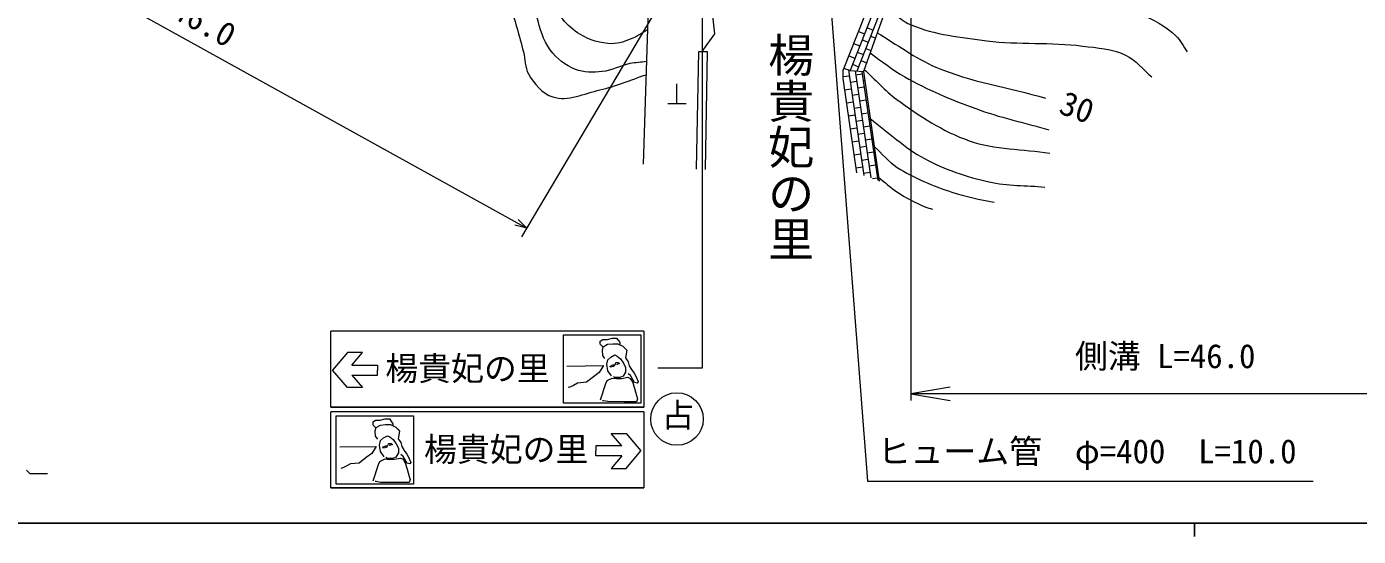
# Model space of a CAD drawing. Units: millimetres, scale not verified. Extents: x 40000 to 680000, y 20000 to 380000.
# Drawn here: x 179172 to 280476, y 204000 to 242792 of the extents above; entities that cross this region are included whole.
import ezdxf
from ezdxf.enums import TextEntityAlignment as Align

# ---------------------------------------------------------------- set-up
doc = ezdxf.new("R2010")
doc.units = ezdxf.units.MM
doc.header["$LTSCALE"] = 1000
for name, color, linetype, lineweight in [('M-STR-STRC', 7, 'Continuous', 13), ('M-TTL-BAND', 7, 'Continuous', 25), ('M-WORK', 1, 'Continuous', 13)]:
    doc.layers.add(name, color=color, linetype=linetype, lineweight=lineweight)
doc.styles.add('@ＭＳ ゴシック', font='')
doc.styles.add('ＭＳ ゴシック', font='')
doc.styles.get('@ＭＳ ゴシック').set_extended_font_data('@MS Gothic')
doc.styles.get('ＭＳ ゴシック').set_extended_font_data('MS Gothic')

# ---------------------------------------------------------------- blocks, each defined once
blk = doc.blocks.new('open_arrow')
at = {"color": 0, "linetype": 'Continuous', "lineweight": -2}
blk.add_lwpolyline([(7.5, 1.25), (0, 0), (7.5, -1.25)], dxfattribs=at)

msp = doc.modelspace()

# ---------------------------------------------------------------- linework, layer by layer
at = {"layer": 'M-STR-STRC'}
msp.add_circle((228642, 212929), 2000, dxfattribs=at)
at = {"layer": 'M-TTL-BAND'}
for p, q in [((40000, 205000), (579000, 205000)), ((268000, 205000), (268000, 204000))]:
    msp.add_line(p, q, dxfattribs=at)
at = {"layer": 'M-WORK'}
for p, q in [((164586, 256620), (217216, 227455)), ((230555, 250419), (230555, 216790)), ((246412, 249795), (242334, 239414)), ((246588, 249938), (242822, 239378)), ((246420, 249466), (246420, 214348)), ((229748, 248634), (216822, 226790)), ((244834, 248513), (241290, 239492)), ((245623, 249154), (241812, 239453)), ((231061, 246238), (231499, 242235)), ((240214, 246180), (243128, 208211)), ((226089, 232322), (226518, 245426)), ((231499, 242235), (230539, 240889)), ((242445, 242433), (242911, 242250)), ((243093, 242715), (243559, 242532)), ((242080, 241502), (242545, 241319)), ((242728, 241785), (243193, 241602)), ((243010, 241136), (243395, 240985)), ((243376, 242067), (243731, 241928)), ((230116, 231933), (230310, 240889)), ((230310, 240889), (230937, 240889)), ((230937, 240889), (230797, 231920)), ((241714, 240571), (242179, 240388)), ((242362, 240854), (242827, 240671)), ((242645, 240206), (243059, 240043)), ((241276, 238838), (241290, 239492)), ((241348, 239641), (241814, 239458)), ((241684, 239509), (242851, 231475)), ((241812, 239453), (242822, 239378)), ((241996, 239923), (242462, 239740)), ((242201, 239424), (243386, 231276)), ((242245, 239126), (242739, 239198)), ((242712, 239386), (243920, 231076)), ((242822, 239378), (244030, 231035)), ((228642, 236945), (228642, 238448)), ((242317, 231675), (241276, 238838)), ((241279, 238986), (241750, 239054)), ((241822, 238559), (242317, 238631)), ((242388, 238136), (242883, 238208)), ((242811, 238703), (242917, 238718)), ((241399, 237992), (241894, 238064)), ((241543, 237003), (242038, 237075)), ((241966, 237570), (242460, 237642)), ((242532, 237147), (243027, 237219)), ((242955, 237713), (243061, 237729)), ((227947, 236945), (229336, 236945)), ((241687, 236013), (242181, 236085)), ((242109, 236580), (242604, 236652)), ((242676, 236157), (243171, 236229)), ((243099, 236724), (243204, 236739)), ((241830, 235024), (242325, 235096)), ((242253, 235590), (242748, 235662)), ((242820, 235168), (243315, 235239)), ((243243, 235734), (243347, 235749)), ((241974, 234034), (242469, 234106)), ((242397, 234601), (242892, 234673)), ((242964, 234178), (243459, 234250)), ((243387, 234745), (243490, 234760)), ((242118, 233044), (242613, 233116)), ((242541, 233611), (243036, 233683)), ((243108, 233188), (243602, 233260)), ((243531, 233755), (243634, 233770)), ((242262, 232055), (242757, 232127)), ((242685, 232622), (243180, 232694)), ((243252, 232199), (243746, 232271)), ((243674, 232765), (243777, 232780)), ((242829, 231632), (243323, 231704)), ((243516, 231227), (243890, 231281)), ((243818, 231776), (243920, 231791)), ((217216, 227455), (216550, 228110)), ((217216, 227455), (216307, 227673)), ((202310, 213839), (202310, 219627)), ((226117, 219627), (202310, 219627)), ((220007, 214129), (220007, 219337)), ((222808, 218868), (222995, 218992)), ((222808, 218619), (222808, 218868)), ((222995, 218992), (223348, 218992)), ((223348, 218992), (223742, 219096)), ((223742, 219096), (224054, 219096)), ((224054, 219096), (224261, 218805)), ((226117, 219627), (226117, 213839)), ((203576, 217986), (202441, 216652)), ((204712, 217986), (203576, 217986)), ((203899, 217031), (204712, 217986)), ((222995, 218432), (222808, 218619)), ((222974, 218183), (223037, 218432)), ((222995, 217768), (222974, 218183)), ((223037, 218432), (223369, 218619)), ((223369, 218619), (223763, 218660)), ((223618, 217643), (223908, 217809)), ((223763, 218660), (224137, 218660)), ((223908, 217809), (224095, 217726)), ((224137, 218660), (224531, 218473)), ((224261, 218805), (224303, 218722)), ((224303, 218722), (224303, 218619)), ((224531, 218473), (224697, 218307)), ((224697, 218307), (224822, 218162)), ((224822, 218162), (224718, 217581)), ((203899, 217031), (205869, 217031)), ((205869, 217031), (205869, 216652)), ((220276, 216959), (223057, 217000)), ((223057, 217000), (222725, 216461)), ((223161, 217540), (222995, 217768)), ((223306, 217104), (223389, 217436)), ((223389, 216606), (223306, 217104)), ((223389, 217436), (223618, 217643)), ((223535, 216938), (223763, 217042)), ((223701, 216896), (223555, 216876)), ((223846, 216938), (223701, 216896)), ((223763, 217042), (223888, 217042)), ((223888, 217042), (223846, 216938)), ((223950, 217062), (223991, 217228)), ((223991, 217228), (224178, 217228)), ((224137, 217104), (224033, 217062)), ((224095, 217726), (224344, 217519)), ((224282, 217145), (224137, 217104)), ((224178, 217228), (224282, 217145)), ((224344, 217519), (224572, 217187)), ((224572, 217187), (224739, 216855)), ((224718, 217581), (224925, 217291)), ((224739, 216855), (224739, 216502)), ((224925, 217291), (225008, 216979)), ((225008, 216979), (225174, 216689)), ((203576, 215318), (202441, 216652)), ((203899, 216273), (205869, 216273)), ((203899, 216273), (204712, 215318)), ((205869, 216273), (205869, 216652)), ((222289, 216149), (221750, 215734)), ((222725, 216461), (222289, 216149)), ((223223, 215631), (223327, 215859)), ((223327, 215859), (223721, 216046)), ((223659, 216212), (223389, 216606)), ((223721, 216046), (224033, 216004)), ((223888, 216087), (223804, 216170)), ((224303, 216087), (223888, 216087)), ((224033, 216004), (224427, 216025)), ((224552, 216191), (224303, 216087)), ((224427, 216025), (224905, 216108)), ((224739, 216502), (224552, 216191)), ((224905, 216108), (225091, 216025)), ((225112, 216232), (224925, 216378)), ((225091, 216025), (225257, 215755)), ((225403, 215714), (225112, 216232)), ((225174, 216689), (225382, 216419)), ((225382, 216419), (225506, 216191)), ((225506, 216191), (225693, 215776)), ((230555, 216790), (227197, 216790)), ((204712, 215318), (203576, 215318)), ((220504, 215361), (220359, 215319)), ((220774, 215485), (220504, 215361)), ((221085, 215672), (220774, 215485)), ((221750, 215734), (221085, 215672)), ((222829, 214386), (223223, 215631)), ((225257, 215755), (225403, 215278)), ((225610, 215672), (225403, 215714)), ((225403, 215278), (225569, 214718)), ((225693, 215776), (225610, 215672)), ((285815, 214848), (246420, 214848)), ((202310, 213839), (226117, 213839)), ((226117, 213839), (202310, 213839)), ((223057, 214323), (222974, 214323)), ((223389, 214261), (223057, 214323)), ((224635, 214240), (223389, 214261)), ((225569, 214240), (224635, 214240)), ((225569, 214718), (225631, 214469)), ((225631, 214469), (225569, 214240)), ((202310, 207687), (202310, 213475)), ((226117, 213475), (202310, 213475)), ((202720, 207977), (202720, 213185)), ((205522, 212716), (205709, 212840)), ((205709, 212840), (206062, 212840)), ((206062, 212840), (206456, 212944)), ((206456, 212944), (206767, 212944)), ((206767, 212944), (206975, 212653)), ((226117, 213475), (226117, 207687)), ((205522, 212467), (205522, 212716)), ((205709, 212280), (205522, 212467)), ((205688, 212031), (205750, 212280)), ((205709, 211616), (205688, 212031)), ((205750, 212280), (206082, 212467)), ((206082, 212467), (206477, 212508)), ((206477, 212508), (206850, 212508)), ((206850, 212508), (207245, 212321)), ((206975, 212653), (207016, 212570)), ((207016, 212570), (207016, 212467)), ((207245, 212321), (207411, 212155)), ((207411, 212155), (207535, 212010)), ((207535, 212010), (207431, 211429)), ((223631, 211834), (224767, 211834)), ((224443, 210879), (223631, 211834)), ((224767, 211834), (225902, 210500)), ((202990, 210807), (205771, 210848)), ((205771, 210848), (205439, 210309)), ((205875, 211388), (205709, 211616)), ((206020, 210952), (206103, 211284)), ((206103, 210454), (206020, 210952)), ((206103, 211284), (206331, 211491)), ((206248, 210786), (206477, 210890)), ((206414, 210744), (206269, 210724)), ((206331, 211491), (206622, 211657)), ((206560, 210786), (206414, 210744)), ((206477, 210890), (206601, 210890)), ((206601, 210890), (206560, 210786)), ((206622, 211657), (206809, 211574)), ((206663, 210910), (206705, 211076)), ((206705, 211076), (206892, 211076)), ((206850, 210952), (206746, 210910)), ((206809, 211574), (207058, 211367)), ((206996, 210993), (206850, 210952)), ((206892, 211076), (206996, 210993)), ((207058, 211367), (207286, 211035)), ((207286, 211035), (207452, 210703)), ((207431, 211429), (207639, 211139)), ((207639, 211139), (207722, 210827)), ((207722, 210827), (207888, 210537)), ((222474, 210879), (222474, 210500)), ((224443, 210879), (222474, 210879)), ((205003, 209997), (204463, 209582)), ((205439, 210309), (205003, 209997)), ((205937, 209479), (206041, 209707)), ((206041, 209707), (206435, 209894)), ((206373, 210060), (206103, 210454)), ((206435, 209894), (206746, 209852)), ((206601, 209935), (206518, 210018)), ((207016, 209935), (206601, 209935)), ((206746, 209852), (207141, 209873)), ((207265, 210039), (207016, 209935)), ((207141, 209873), (207618, 209956)), ((207452, 210350), (207265, 210039)), ((207452, 210703), (207452, 210350)), ((207618, 209956), (207805, 209873)), ((207826, 210080), (207639, 210226)), ((207805, 209873), (207971, 209603)), ((208116, 209562), (207826, 210080)), ((207888, 210537), (208096, 210267)), ((208096, 210267), (208220, 210039)), ((208220, 210039), (208407, 209624)), ((222474, 210121), (222474, 210500)), ((224443, 210121), (222474, 210121)), ((224443, 210121), (223631, 209166)), ((224767, 209166), (225902, 210500)), ((179167, 209027), (179414, 208777)), ((179414, 208777), (180771, 208777)), ((203218, 209209), (203073, 209167)), ((203488, 209333), (203218, 209209)), ((203799, 209520), (203488, 209333)), ((204463, 209582), (203799, 209520)), ((205543, 208234), (205937, 209479)), ((207971, 209603), (208116, 209126)), ((208324, 209520), (208116, 209562)), ((208116, 209126), (208282, 208566)), ((208407, 209624), (208324, 209520)), ((223631, 209166), (224767, 209166)), ((226117, 207687), (202310, 207687)), ((202310, 207687), (226117, 207687)), ((205771, 208171), (205688, 208171)), ((206103, 208109), (205771, 208171)), ((207348, 208088), (206103, 208109)), ((208282, 208088), (207348, 208088)), ((208282, 208566), (208345, 208317)), ((208345, 208317), (208282, 208088)), ((243128, 208211), (277043, 208211))]:
    msp.add_line(p, q, dxfattribs=at)
for points in [[(220007, 219337), (225899, 219337), (225899, 214129), (220007, 214129)], [(202720, 213185), (208613, 213185), (208613, 207977), (202720, 207977)]]:
    msp.add_lwpolyline(points, dxfattribs=at)
for points, knots in [([(186975, 277123), (187096, 276104), (187072, 275058), (187338, 274068), (187718, 272650), (188288, 271262), (189075, 270023), (190085, 268433), (191463, 267096), (192828, 265798), (193680, 264987), (194718, 264389), (195580, 263588), (197092, 262182), (198446, 260612), (199801, 259054), (200705, 258014), (201483, 256868), (202407, 255846), (202749, 255469), (203090, 255083), (203492, 254769), (205259, 253385), (207335, 252446), (209246, 251267), (210533, 250472), (212022, 249929), (213092, 248859), (214301, 247650), (215096, 246064), (215813, 244512), (216347, 243354), (216630, 242094), (216964, 240864), (217114, 240313), (217063, 239691), (217345, 239196), (217765, 238459), (218382, 237700), (219190, 237445), (220345, 237079), (221607, 237698), (222786, 237976), (223990, 238261), (225137, 238748), (226312, 239134)], [0, 0, 0, 0, 1, 1, 1, 2, 2, 2, 3, 3, 3, 4, 4, 4, 5, 5, 5, 6, 6, 6, 7, 7, 7, 8, 8, 8, 9, 9, 9, 10, 10, 10, 11, 11, 11, 12, 12, 12, 13, 13, 13, 14, 14, 14, 15, 15, 15, 15]), ([(226345, 240129), (225919, 240078), (225487, 240062), (225067, 239978), (224351, 239834), (223688, 239445), (222961, 239373), (222281, 239305), (221555, 239293), (220918, 239540), (220165, 239831), (219478, 240369), (219000, 241020), (217917, 242495), (218023, 244589), (217103, 246169), (216187, 247742), (214978, 249175), (213579, 250339), (212275, 251424), (210661, 252073), (209160, 252862), (208224, 253353), (207212, 253699), (206303, 254238), (205318, 254822), (204334, 255444), (203510, 256239), (201955, 257739), (200886, 259671), (199549, 261368), (198560, 262621), (197693, 263989), (196547, 265099), (195534, 266080), (194268, 266760), (193169, 267643), (192527, 268158), (191804, 268603), (191293, 269248), (190249, 270566), (189573, 272158), (188979, 273730), (188668, 274552), (188551, 275434), (188337, 276286)], [0, 0, 0, 0, 1, 1, 1, 2, 2, 2, 3, 3, 3, 4, 4, 4, 5, 5, 5, 6, 6, 6, 7, 7, 7, 8, 8, 8, 9, 9, 9, 10, 10, 10, 11, 11, 11, 12, 12, 12, 13, 13, 13, 14, 14, 14, 15, 15, 15, 15]), ([(226425, 242564), (226041, 242345), (225682, 242075), (225273, 241908), (224768, 241701), (224235, 241482), (223689, 241491), (222843, 241504), (221975, 241768), (221257, 242214), (220273, 242824), (219540, 243797), (218894, 244757), (218276, 245673), (218093, 246834), (217490, 247759), (216775, 248857), (215824, 249786), (214905, 250720), (214143, 251494), (213407, 252326), (212487, 252902), (211292, 253649), (209827, 253854), (208567, 254486), (206861, 255342), (205093, 256184), (203675, 257460), (202527, 258493), (201757, 259882), (200867, 261144), (200143, 262169), (199527, 263268), (198810, 264299), (198379, 264919), (197983, 265572), (197462, 266119), (196405, 267231), (194998, 267962), (193904, 269038), (192908, 270018), (191951, 271061), (191194, 272235), (190877, 272726), (190618, 273261), (190443, 273819), (190311, 274240), (190298, 274690), (190226, 275125)], [0, 0, 0, 0, 1, 1, 1, 2, 2, 2, 3, 3, 3, 4, 4, 4, 5, 5, 5, 6, 6, 6, 7, 7, 7, 8, 8, 8, 9, 9, 9, 10, 10, 10, 11, 11, 11, 12, 12, 12, 13, 13, 13, 14, 14, 14, 15, 15, 15, 16, 16, 16, 16]), ([(250275, 245057), (251012, 244737), (251705, 244282), (252487, 244099), (253681, 243820), (254936, 243962), (256161, 243914), (258713, 243814), (261363, 244398), (263820, 243701), (264846, 243410), (265804, 242820), (266589, 242098), (266956, 241760), (267158, 241279), (267443, 240869)], [0, 0, 0, 0, 1, 1, 1, 2, 2, 2, 3, 3, 3, 4, 4, 4, 5, 5, 5, 5]), ([(244732, 244089), (245304, 243702), (245812, 243197), (246448, 242928), (248256, 242161), (250267, 241972), (252214, 241715), (254624, 241398), (257086, 241635), (259497, 241317), (260601, 241172), (261764, 241116), (262766, 240630), (263547, 240252), (264099, 239520), (264765, 238964)], [0, 0, 0, 0, 1, 1, 1, 2, 2, 2, 3, 3, 3, 4, 4, 4, 5, 5, 5, 5]), ([(243873, 242325), (245360, 241454), (246748, 240387), (248333, 239712), (250994, 238580), (253900, 238144), (256683, 237359)], [0, 0, 0, 0, 1, 1, 1, 2, 2, 2, 2]), ([(243328, 240796), (244207, 240186), (245033, 239491), (245965, 238965), (247682, 237996), (249513, 237229), (251365, 236550), (253174, 235886), (255067, 235476), (256918, 234939)], [0, 0, 0, 0, 1, 1, 1, 2, 2, 2, 3, 3, 3, 3]), ([(242879, 239539), (243708, 238778), (244456, 237919), (245364, 237255), (247072, 236006), (248877, 234802), (250875, 234104), (252829, 233422), (254966, 233475), (257011, 233160)], [0, 0, 0, 0, 1, 1, 1, 2, 2, 2, 3, 3, 3, 3]), ([(243341, 235788), (244718, 234774), (245963, 233551), (247471, 232746), (249007, 231926), (250686, 231355), (252385, 230976), (253773, 230667), (255217, 230712), (256633, 230581)], [0, 0, 0, 0, 1, 1, 1, 2, 2, 2, 3, 3, 3, 3]), ([(243649, 233664), (244230, 233137), (244737, 232514), (245393, 232084), (246667, 231247), (248115, 230688), (249557, 230196), (250599, 229840), (251689, 229641), (252770, 229437)], [0, 0, 0, 0, 1, 1, 1, 2, 2, 2, 3, 3, 3, 3]), ([(243989, 231315), (244449, 230951), (244878, 230546), (245368, 230225), (246045, 229781), (246760, 229385), (247509, 229077), (247694, 229001), (247890, 228953), (248085, 228906)], [0, 0, 0, 0, 1, 1, 1, 2, 2, 2, 3, 3, 3, 3])]:
    msp.add_open_spline(points, degree=3, knots=knots, dxfattribs=at)

# ---------------------------------------------------------------- block references
at = {"layer": 'M-WORK', "xscale": 400, "yscale": 400}
msp.add_blockref('open_arrow', (246420, 214848), dxfattribs=at)

# ---------------------------------------------------------------- texts
at = {"layer": 'M-STR-STRC', "style": 'ＭＳ ゴシック'}
msp.add_text('占', height=1832, dxfattribs=at).set_placement((227476, 211758), align=Align.BOTTOM_LEFT)
at = {"layer": 'M-WORK', "style": 'ＭＳ ゴシック'}
msp.add_text('側溝 L=46.0', height=1833, rotation=330.828, dxfattribs=at).set_placement((188149, 244016), align=Align.BOTTOM_CENTER)
at = {"layer": 'M-WORK', "style": '@ＭＳ ゴシック'}
msp.add_text('楊貴妃の里', height=2566, rotation=270, dxfattribs=at).set_placement((237280, 224905), align=Align.MIDDLE_RIGHT)
at = {"layer": 'M-WORK', "style": 'ＭＳ ゴシック'}
msp.add_text('30', height=1833, rotation=339.777, dxfattribs=at).set_placement((257397, 235715), align=Align.BOTTOM_LEFT)
for s, p in [('側溝 L=46.0', (265781, 216252)), ('ヒューム管\u3000φ=400\u3000L=10.0', (259842, 209008))]:
    msp.add_text(s, height=1833, dxfattribs=at).set_placement(p, align=Align.BOTTOM_CENTER)
for p in [(206458, 215314), (209396, 209162)]:
    msp.add_text('楊貴妃の里', height=1833, dxfattribs=at).set_placement(p, align=Align.BOTTOM_LEFT)

doc.saveas('drawing.dxf')
